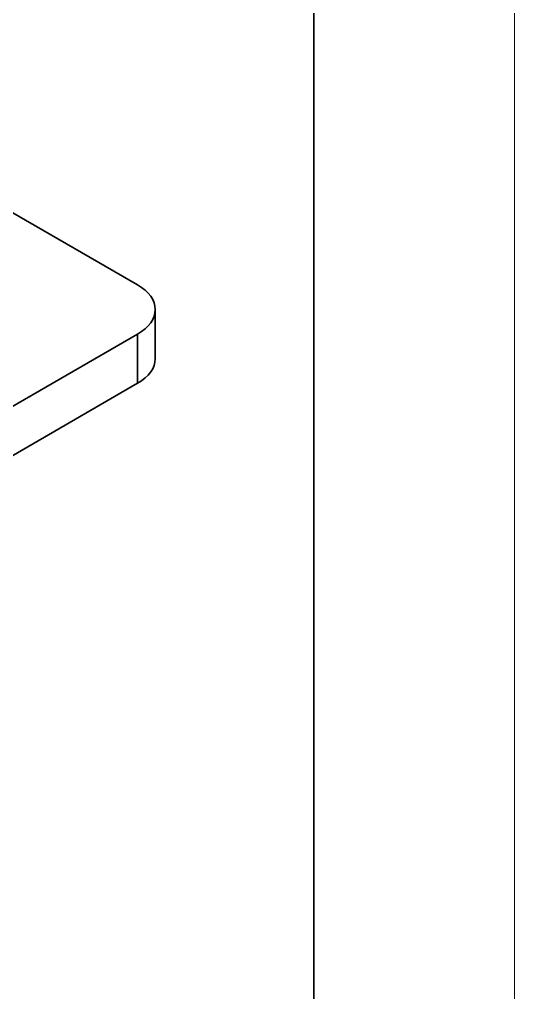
# Model space of a CAD drawing. Header units: millimetres. Extents: x -70 to 70, y -99 to 99.
# Drawn here: x 53.55 to 70, y -31.42 to 0.9 of the extents above; entities that cross this region are included whole.
import ezdxf

# ---------------------------------------------------------------- set-up
doc = ezdxf.new("R2010")
doc.units = ezdxf.units.MM
doc.layers.add('粗实线层', color=7, linetype='Continuous', lineweight=35)
doc.layers.add('细实线层', color=7, linetype='Continuous', lineweight=18)

# ---------------------------------------------------------------- blocks, each defined once
blk = doc.blocks.new('$CAXA_FRAME_13B17AC1$')
at = {"layer": '粗实线层'}
blk.add_line((95, -138.5), (95, 138.5), dxfattribs=at)
at = {"layer": '细实线层'}
blk.add_line((105, -148.5), (105, 148.5), dxfattribs=at)

msp = doc.modelspace()

# ---------------------------------------------------------------- linework, layer by layer
at = {"layer": '粗实线层', "color": 7, "lineweight": 35, "ltscale": 0.3575}
for p, q in [((53.258, -5.481), (57.479, -7.918)), ((58.065, -10.367), (58.065, -8.734)), ((57.479, -9.551), (35.559, -22.207)), ((57.479, -11.184), (57.479, -9.551)), ((57.479, -11.184), (35.559, -23.84))]:
    msp.add_line(p, q, dxfattribs=at)
for centre, start_param, end_param in [((56.065, -8.734), 0, 0.785398), ((56.065, -8.734), 5.497787, 6.283185), ((56.065, -10.367), 5.497787, 6.283185)]:
    msp.add_ellipse(centre, major_axis=(2, 0), ratio=0.57735, start_param=start_param, end_param=end_param, dxfattribs=at)

# ---------------------------------------------------------------- block references
at = {"layer": '粗实线层', "xscale": 0.6666666666666666, "yscale": 0.6666666666666666, "zscale": 0.6666666666666666}
msp.add_blockref('$CAXA_FRAME_13B17AC1$', (0, 0), dxfattribs=at)

doc.saveas('drawing.dxf')
